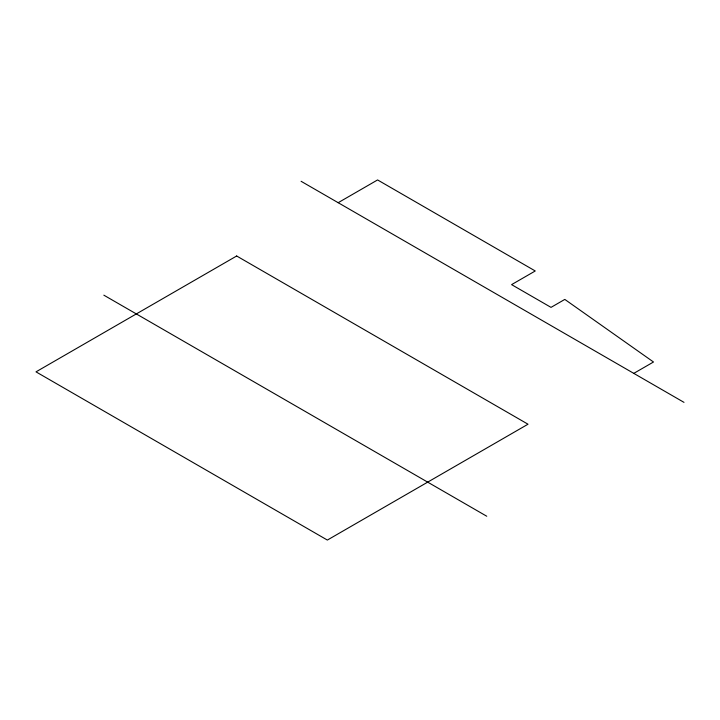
<?xml version="1.0" encoding="UTF-8"?>
<svg xmlns="http://www.w3.org/2000/svg" width="720" height="720" viewBox="0 0 720 720"><rect width="100%" height="100%" fill="white"/><g stroke="black" fill="none" stroke-linecap="round" stroke-linejoin="round"><path stroke-width="1.08" d="M338.166 202.698L377.586 179.937L535.248 270.972L511.596 284.625L551.016 307.377L564.813 299.412L653.499 361.998L633.789 373.374M301.086 181.287L684 402.363M103.833 295.164L486.756 516.24M236.664 255.996L36 371.853L327.357 540.063L528.012 424.215L236.664 255.996"/></g></svg>
